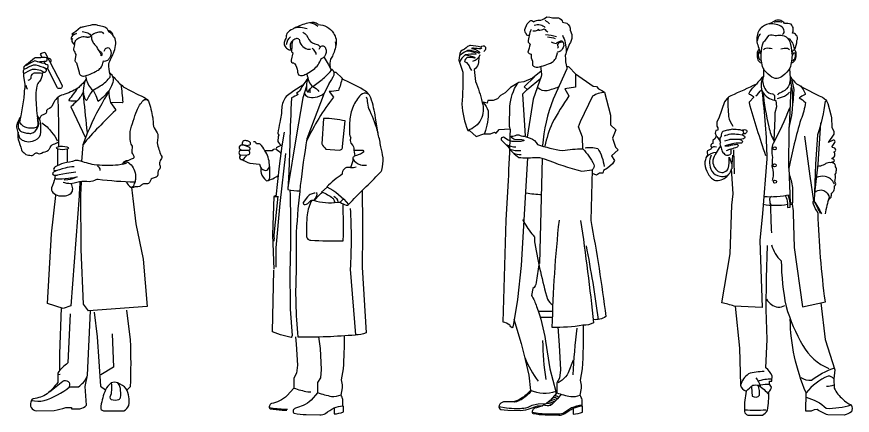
# Model space of a CAD drawing. Header units: millimetres. Extents: x 1284 to 35279, y 955 to 12847.
# Drawn here: x 10372 to 14291, y 5683 to 7553 of the extents above; entities that cross this region are included whole.
import ezdxf

# ---------------------------------------------------------------- set-up
doc = ezdxf.new("R2010")
doc.units = ezdxf.units.MM
doc.header["$LTSCALE"] = 20

# ---------------------------------------------------------------- blocks, each defined once
blk = doc.blocks.new('人物動作（CAD素材.com）73')
at = {"color": 0, "linetype": 'ByBlock', "lineweight": -2}
for points in [[(136.7, 1704.8, 0.147211), (147.4, 1748.9, 0.361567), (144.5, 1774.1, 0.38213), (127.2, 1782.1, 0.103586), (130.8, 1802.7, 0.191778), (120.5, 1824.7, 0.155922), (90, 1827.8, 0.141041), (72.3, 1842, 0.154207), (47.7, 1841.5), (26.2, 1829.5, 0.09024), (-13.7, 1812.9, 0.125173), (-32.3, 1790.2, 0.070209), (-39.5, 1763.6, 0.092077), (-39, 1734.6, -0.06476), (-29.4, 1704.4)], [(81, 1776.2, 0.399377), (87.1, 1799.1, 0.189641), (65.8, 1818.8, 0.093049), (35.5, 1826, 0.028393), (17.4, 1825.5)], [(43.6, 1834.3, -0.214319), (75.5, 1834.6)], [(-22.5, 1777.9, 0.289058), (-30.8, 1770.1, 0.05686), (-38.4, 1746)], [(54.9, 1570.6, -0.240451), (23.2, 1582.1, -0.100289), (-10.2, 1617.8, -0.086524), (-19.8, 1686.2, -0.046567), (-9.1, 1742, 0.095549), (17.4, 1773.6, -0.118638), (46.5, 1771.8, 0.109694), (58.7, 1772.6, -0.07691), (88.4, 1770.9, -0.21802), (114.3, 1742.8, -0.046567), (125, 1687, -0.086524), (115.3, 1618.6, -0.080157), (82.6, 1582.1, -0.156738), (55, 1570.5)], [(111.8, 1757.2, -0.171142), (135.4, 1709.1)], [(-19.7, 1688, 0.124358), (-26.8, 1702, 0.657615), (-35.2, 1700.5, 0.079425), (-38.5, 1682.7, 0.07035), (-35.5, 1658.4, 0.116878), (-23.6, 1644.6, 0.266481), (-16.6, 1643.5)], [(-22.5, 1683.7, 0.127222), (-27.5, 1693.2, 0.453927), (-33.8, 1690.2, 0.113332), (-30.5, 1664.7, 0.130365), (-21.6, 1655.4)], [(32.6, 1708.6, 0.096154), (1.6, 1711.5, 0.125741), (-8.7, 1705)], [(72.6, 1709.4, -0.096154), (103.5, 1712.3, -0.125741), (113.9, 1705.8)], [(124.9, 1688.8, -0.124358), (132, 1702.8, -0.657615), (140.4, 1701.3, -0.079425), (143.7, 1683.5, -0.07035), (140.7, 1659.2, -0.116878), (128.7, 1645.4, -0.266481), (121.8, 1644.3)], [(128.7, 1681.2, -0.127222), (133.7, 1690.7, -0.453927), (140, 1687.7, -0.113332), (136.7, 1662.2, -0.130365), (127.8, 1652.9)], [(113.9, 1616.4), (116.2, 1571.9, -0.100415), (111.6, 1540.7, -0.196022), (81.8, 1508.4, -0.002857), (61.8, 1498.6, 0.241059), (57.7, 1491.1)], [(-9.3, 1579.1, 0.051809), (-42, 1544, 0.051809)], [(-8.8, 1579.3, 0.095417), (-18.9, 1547.8, 0.061417), (-16.4, 1512, 0.096696), (12.2, 1480.6, 0.090983), (43, 1468.3)], [(-11, 1575.6, 0.221115), (2.7, 1515.8, 0.235092), (34, 1497.5, -0.327255), (43.6, 1486.9), (43, 1468.3), (48.9, 1467.3), (51.7, 1437.1), (44.7, 1409.6), (44.7, 1382), (39.1, 1280.1)], [(115.7, 1580, 0.062617), (146.8, 1545.7, 0.028184), (268.1, 1481.8, -0.172665), (293, 1453.1), (307.8, 1399.8, -0.037864), (311.8, 1341.9), (321.2, 1321.7), (321.5, 1309.4), (295, 1270)], [(2.2, 1207.1, -0.010979), (-74.9, 1455.3), (-75, 1459.9), (-54.3, 1481.8), (-54.7, 1484.6, 0.059918), (-75, 1494.7, -0.199673), (-75.8, 1502, -0.061376), (-42, 1544, -0.019873), (-162.1, 1489.3, 0.161975), (-191.1, 1459.8), (-218.6, 1384), (-227.8, 1366), (-227.8, 1346.3), (-223, 1338), (-223, 1328.2), (-232.7, 1325.7), (-235.8, 1313.8), (-230.2, 1301.3), (-235.8, 1288.3), (-246.4, 1279.7), (-246.4, 1264.5, 0.463447), (-254.9, 1251), (-251.3, 1244.1, -0.220006), (-262.5, 1235.1, 0.222935), (-272.6, 1227.1, 0.105754), (-273.5, 1220.1), (-269.6, 1213.4, 0.112541), (-283.3, 1179.2, 0.123363), (-275.1, 1135.2), (-264.6, 1117.2), (-252, 1102, 0.125827), (-234.3, 1092.2, 0.079051), (-207.1, 1094.3, 0.07385), (-180, 1110.8, 0.049965), (-163.4, 1131.5), (-158.2, 1145.3)], [(159, 1479.4, -0.045723), (187.9, 1458.1, -0.070226), (166.6, 1377.4, 0.02423), (110.3, 1149.5), (111.2, 1340.9, 0.127055), (118, 1566.1)], [(164.4, 1535.3, -0.113188), (186.6, 1499.1, -0.381634), (184, 1493.1, 0.036462), (158.8, 1478.9)], [(-16.4, 1512, -0.02499), (7.4, 1193.3), (-13.2, 936.7), (-25.9, 809.3), (-15.1, 496.2), (-146.7, 502.1, 0.021811), (-204.1, 517.6), (-164.3, 746.9), (-157.3, 976.1), (-151.6, 1029.2), (-158.1, 1146.5)], [(-44.2, 1488.3, 0.029417), (-17.1, 1519.1)], [(-11.3, 1506.1, 0.034964), (16.4, 1342.8, 0.078372), (41.5, 1275.8)], [(57.7, 1476.8), (80.6, 1483.5, 0.145024), (113.4, 1506.6)], [(-174.6, 1481.4, 0.048806), (-172, 1391.7, 0.127556), (-152, 1346.4)], [(281.3, 1463.3, -0.04284), (245.1, 1305.9), (234.9, 1168.4), (228.9, 993.4)], [(113.3, 1430.6, -0.028005), (36.6, 1264.9, 0.124376), (30.8, 1236.2, 0.051706), (33.3, 1199.6, 0.007528), (30.9, 1159.6, -0.041855), (36.9, 1118.9, -0.070418), (31.4, 1091.2)], [(-192, 1300.8, -0.064782), (-161.4, 1309.8, -0.048061), (-126.1, 1308.1), (-108.1, 1306.3, 0.647942), (-107.1, 1324.9), (-114.4, 1327.6, 0.075959), (-122.3, 1329.2, -0.015727), (-150.5, 1331.5, 0.096476), (-160.7, 1330.7, -0.018414), (-176.7, 1326.9), (-194.9, 1322.7, 0.228974), (-206.3, 1311.6, 0.059736), (-206.7, 1298.5, 0.17728), (-213.5, 1289.6, 0.105232), (-212.9, 1277.3, 0.145117), (-209.6, 1270.1, 0.142452), (-213.1, 1263.6, 0.042065), (-209.3, 1250.3, 0.0072), (-201.9, 1227.9, 0.109615), (-186.3, 1212.1, 0.144431), (-169, 1211.3, 0.167511), (-160.8, 1218.5, 0.120628), (-161.8, 1238.7)], [(-108.1, 1306.3), (-101.8, 1303.1, -0.633287), (-101.8, 1286.2), (-119.9, 1283.5), (-163.2, 1283.5, 0.065844), (-170.2, 1282.6), (-192.2, 1276.6)], [(-109.5, 1327.5, -0.142974), (-92.6, 1329.9, -0.515873), (-88, 1316.1, -0.121067), (-95.3, 1310.8, -0.037157), (-102.2, 1309.8)], [(-119.9, 1283.5), (-112.1, 1281.4, -0.585395), (-112.1, 1266.3, 0.074105), (-160.4, 1262.2), (-190.3, 1253.5), (-182.6, 1253.5, 0.087891), (-159.3, 1258.1, -0.054867), (-133.9, 1261.4, -0.118944), (-128.8, 1260, -0.279891), (-128.5, 1251.8, -0.092807), (-132.7, 1247.5, -0.032327), (-161.5, 1238.8, 0.052985), (-184.1, 1230.4)], [(293.6, 991.5, -0.12408), (308.3, 1013.9, 0.102884), (310, 1031.9, 0.082846), (321.1, 1042.4, 0.164981), (323.9, 1066.5, 0.108742), (329.6, 1071.5, 0.382008), (329.8, 1080.5), (326.3, 1087, 0.074363), (328.3, 1120.3, 0.194145), (331.7, 1135.6, 0.224672), (334.4, 1146.2, 0.123277), (328.6, 1155.8, 0.281809), (327.7, 1166, 0.147404), (309.4, 1175.5, -0.740465), (309.6, 1178.1, 0.09469), (320.9, 1180.9, 0.581354), (322.3, 1188.1, 0.15385), (313.3, 1192.8, -0.441052), (313.8, 1196.6), (323, 1203.2, 0.207662), (326.1, 1212.5, 0.215394), (321.8, 1224.9, 0.144579), (330.4, 1234.1, 0.301194), (325.9, 1243), (314.7, 1246.6, -0.402727), (313.3, 1251.5), (326.5, 1269, 0.604764), (318.7, 1280.9), (294.7, 1269.5)], [(-231.1, 1223.2, 0.205704), (-276.1, 1201.2)], [(-250.8, 1245.5, -0.245382), (-237.9, 1251.2), (-228.6, 1250.1)], [(-211, 1252, 0.062887), (-246.9, 1187.5, 0.254957), (-221.1, 1134.3, 0.142635), (-198.5, 1129.2, 0.1979), (-174.3, 1146.4, 0.078703), (-170, 1201.6)], [(-254.3, 1210, 0.243642), (-250.5, 1135.6, 0.2399), (-213.8, 1112.3, 0.16934), (-180.4, 1115.2)], [(307, 1175.1, 0.174226), (283.7, 1170.7, -0.050993), (271, 1164, -0.106335), (246.6, 1157.5)], [(111.7, 1122.5, -0.032895), (127.1, 1059, -0.035344), (126.4, 980.1, -0.042382), (130.7, 938.9), (135.5, 777.3), (173.9, 498.9), (281.6, 522.3, -0.025084), (247.2, 938.3, -0.035148), (225.7, 980.8, -0.161485), (226, 996.1)], [(323.7, 1075.7, 0.251561), (280, 1110.3, 0.134602), (239.3, 1105.4)], [(-7.1, 1016.1, 0.059162), (115.2, 1024.9)], [(93.7, 1021.1, -0.1169), (103.8, 984.1), (104.7, 965.3), (116.3, 965.9), (115.9, 984.4, 0.120474), (107, 1022.5)], [(232, 1037.3, -0.171153), (262.1, 1047.4, -0.208747), (283.6, 1038.1, -0.197727), (298.9, 1012, 0.021105), (280.3, 935)], [(-10, 980.1, 0.090553), (103.8, 980.1)], [(28.2, 1016.2, 0.252735), (20.2, 1005.3), (20.4, 988.5, 0.286585), (30.4, 975.7)], [(116.1, 985.6, 0.06475), (126.8, 987.1)], [(226.1, 996.3, -0.044862), (256.5, 937.8)], [(226.2, 996.5, -0.049616), (263.4, 934.7)], [(24.5, 975.3, 0.016159), (29.1, 845.5)], [(-5.3, 194.7, 0.083483), (-79.6, 184.2, 0.142252), (-116.9, 130.8, 0.23291), (-89.7, 103), (-98.3, 50.5), (-98.3, 7, 0.180238), (-82.5, -10.2), (-13.6, -10.2, 0.154148), (9.9, 13.8, 0.044634), (17.2, 100.3, 0.181961), (28.9, 121.2), (19.4, 136.1), (19.4, 149.7), (29.9, 150), (32.1, 175.2, 0.117773), (2.3, 212.8), (8.9, 345.5), (4.5, 486), (6, 633.1), (10.7, 786.1)], [(29.6, 789.7, 0.155723), (74.5, 715, 0.047241), (97.2, 499.8, 0.059397), (176.2, 317.9, 0.168358), (297.2, 209.2)], [(6, 533.9, 0.205177), (58.9, 496.9, 0.093548), (91.4, 504.2)], [(260.6, 517.2), (280.9, 345.5), (325.8, 202.7), (320.7, 161.4), (322.9, 116.5, 0.088314), (362.8, 65.8, 0.096536), (403.3, 38.2, -0.189071), (404.1, 6.4, -0.113909), (369.3, -8.9), (293.9, -8.1, -0.071226), (243.2, 16.5), (228.6, 16.2), (214.9, 9.3), (190.3, 8.5), (191.3, 95.6)], [(320.7, 161.4, 0.236834), (294.3, 173.7, 0.115952), (191.3, 95.6, -0.10046), (117.1, 441.2)], [(167.2, 167.7, 0.207375), (216.5, 155.4, -0.077452), (321.6, 211.2)], [(-44.8, 166.2, -0.121764), (-23.5, 125.9)], [(-34.4, 149.9, -0.097697), (29.9, 161.2)], [(-89.7, 103, -0.074094), (-58.3, 130.4, -0.154074), (-31.7, 130.4, -0.076428), (16, 86.9)], [(-65.6, 121.5), (-61.1, 78.9, 0.334893), (-26.7, 83.9), (-26.7, 106.5), (-33, 131.4)], [(-21.4, 132.9, -0.059673), (19.1, 135.7)], [(286.8, 126.7, 0.085803), (322.1, 132.1)], [(191, 74.1, -0.135225), (285.7, 22.5, 0.078386), (403.3, 38.2)], [(-95.7, 15.4, 0.031704), (2.2, 15.7)]]:
    blk.add_lwpolyline(points, format="xyb", dxfattribs=at)
for points in [[(-9, 1617.6), (-9, 1579.1)], [(122.9, 1570.8), (133.2, 1518.1), (128.7, 1455.6)], [(120.2, 1528.3), (111.1, 1341.2)], [(258, 1361.4), (246.5, 1167.6), (230.7, 1032)], [(-227.8, 1298.6), (-211.9, 1276.6)], [(183.8, 1300.2), (209.1, 1112.5), (225.7, 996)], [(-148.7, 1234.7), (-145.8, 1122)], [(-169.1, 1201.4), (-156.8, 1168), (-157.4, 1146)], [(-154.3, 1209.7), (-157.2, 1166.9)], [(110.1, 1153.1), (116.2, 985.3)], [(116.1, 979.3), (126.5, 979.9)], [(-141.6, 502.6), (-120.6, 304), (-116.9, 130.8)]]:
    blk.add_lwpolyline(points, dxfattribs=at)
for centre in [(43.9, 1242.5), (43.6, 1162.8), (45.2, 1086.1)]:
    blk.add_circle(centre, 7.43, dxfattribs=at)
blk = doc.blocks.new('人物動作（CAD素材.com）74')
at = {"color": 0, "linetype": 'ByBlock', "lineweight": -2}
for points in [[(-92, 1775.3, -0.37934), (-104.4, 1784.4, -0.231765), (-109.5, 1803.5), (-99.5, 1830.8), (-85.7, 1844.6, -0.405781), (-69.9, 1839.4, -0.097049), (-49.8, 1846.9), (-35.3, 1846.9, 0.059495), (-6.9, 1863.7, 0.073867), (48, 1857.9, -0.242812), (67.3, 1838.5), (86.9, 1833.4, -0.264715), (102.3, 1800.2), (110.7, 1779.7, -0.132404), (104.2, 1743.3, 0.072087), (79.9, 1681.2, 0.074353), (87.1, 1623.8, -0.176475), (86.6, 1618.4), (22.2, 1476.5, 0.065628), (-27.7, 1258.6)], [(-15.2, 1846.9, -0.081383), (5.6, 1829.7)], [(-81.1, 1803.8, 0.077971), (-95.1, 1744.5), (-85.1, 1734.5, -0.013233), (-95.9, 1696.8, 0.224042), (-81.1, 1688.1), (-81.1, 1670.3), (-74.1, 1655.4), (-74.1, 1636.7, 0.315464), (-49.4, 1626.9, 0.070015), (17.8, 1650.3, 0.09057), (34.6, 1667.1), (43, 1694.6)], [(-72.4, 1797.7), (-60.4, 1797.7, 0.074609), (-42.9, 1805.4)], [(-65.8, 1823.2, -0.205301), (-37, 1825.7, -0.11116), (-15, 1813)], [(-45.8, 1800.7, 0.136909), (-19.5, 1806.9, 0.075088), (-1.5, 1793)], [(-12.7, 1780.3, -0.062862), (39.2, 1770.1)], [(-3.7, 1769.2, -0.078939), (32.8, 1761)], [(66, 1777.3, -0.117175), (83.9, 1701.8)], [(-316.9, 1720.9, 0.06574), (-364.3, 1728.1, 0.15576), (-378.2, 1723.9, -0.100153), (-410.8, 1701.6, 0.085088), (-419.6, 1660.2), (-401.5, 1603.9, -0.033629), (-406, 1453.7, 0.065152), (-378.1, 1330.3)], [(-315.9, 1720.8, -0.154398), (-305.1, 1727, -0.450671), (-293.8, 1716.5, -0.141383), (-296.5, 1706.5, -0.141982), (-302.2, 1701.2)], [(13.8, 1746.4, 0.148761), (37.5, 1738.3, -0.108921), (58.2, 1749.9, -0.291796), (67.3, 1748, -0.165082), (72.1, 1729.1, -0.089945), (64.8, 1710, -0.080556), (53.3, 1700, -0.083848), (44.2, 1697, -0.265364), (41.3, 1699.4)], [(43.6, 1716.4), (47.2, 1721.2, -0.179076), (44.5, 1733.2), (49.4, 1741.4, -0.187852), (64.7, 1744.9)], [(-336, 1691, 0.114534), (-383.8, 1701.9, 0.064931), (-417.1, 1681)], [(-338.3, 1685.9, 0.085963), (-389.1, 1684.6, 0.16391), (-416.1, 1648.8)], [(-317, 1720.8, -0.783185), (-317.6, 1712.4, 0.027049), (-351.1, 1715.4, 0.069769), (-360.2, 1715.1, -0.120886), (-323.6, 1699, -0.868477), (-326.6, 1692.6, 0.15361), (-378.6, 1704.6, 0.17945), (-383.8, 1701.9)], [(-353.8, 1655.2, 0.235607), (-319.1, 1685.8)], [(-389.6, 1684.3, -0.074263), (-345.4, 1673.4, -0.807686), (-346.1, 1669.1, 0.081231), (-379.2, 1672.4, 0.187186), (-392.8, 1654.1, -0.208923), (-367.3, 1623.8), (-359.8, 1611)], [(-326.1, 1673.7, -0.067013), (-329.5, 1641, -0.1396), (-347, 1615.7)], [(-36.8, 1631.3), (-34, 1608), (-73.7, 1575), (-114.5, 1557.5), (-138.2, 1554.2), (-176.8, 1532.2), (-202.9, 1506.1), (-223.4, 1493.4), (-238.3, 1478.5), (-257.9, 1470.7), (-283.2, 1470.7), (-286.7, 1457.8, 0.127601), (-310.7, 1461.8, -0.43054), (-378.1, 1330.3), (-369.9, 1329.7), (-338.9, 1301.8), (-302.1, 1314.2), (-271.3, 1314.2), (-252.3, 1322.2), (-243.8, 1316.9), (-230.8, 1333.9), (-179.7, 1338.3)], [(-347.1, 1616.5), (-341.8, 1560.4, -0.05195), (-310.7, 1461.8)], [(-34, 1608), (-31.1, 1591.3, -0.128967), (-31.5, 1587.3), (-71.1, 1476.7), (-98.7, 1298.2)], [(85.5, 1629.5), (92.6, 1629.6, -0.209239), (98.4, 1627), (127.8, 1595.3), (210.2, 1538), (225.3, 1535.5), (235.9, 1524.9), (251.7, 1518), (263.8, 1509.8), (292.3, 1401.6), (292.3, 1356.4), (316.1, 1332.6), (301.8, 1293.1), (315.2, 1251.6), (327.5, 1238.5), (297.2, 1210.2), (310.6, 1188.6), (301.5, 1172.9), (277.3, 1153.4), (258.4, 1142.3), (255.7, 1129.7), (240.6, 1129.7), (225.4, 1120.1), (207.7, 1128.7)], [(127.8, 1595.3), (127.8, 1532.5), (76.9, 1524.7), (96.6, 1493.1, 0.020169), (18.6, 1364.2, 0.052699), (-16.4, 1255.9)], [(-98.2, 1201.2), (-127, 696.8), (-143.8, 537.4), (-164.4, 413.7, -0.053335), (-169.3, 404.2, -0.175133), (-180.3, 416.3, 0.128205), (-212.4, 430.7), (-197.6, 909.1, 0.007271), (-177.2, 1332.9, -0.108726), (-182.4, 1353.8), (-179.7, 1442.3, -0.137662), (-143, 1551.5)], [(-50.9, 1533, 0.283079), (-6, 1517.8, 0.028006), (48.3, 1534.1)], [(161.3, 1243.3), (161.1, 1297.9), (142.4, 1347.4), (150.3, 1371.6), (208.3, 1492.6, -0.127616), (263.8, 1509.8)], [(-304.8, 1460.9, -0.10891), (-281.9, 1422.6, -0.102863), (-299.2, 1316.2)], [(-173.6, 1299.2, 0.122383), (-159.2, 1289.6), (-124.4, 1287.9, -0.1812), (-113.3, 1282.2, -0.072236), (-134.5, 1278.3), (-169.8, 1278.3), (-187.7, 1283.8), (-210.8, 1298.2, 0.510617), (-220.6, 1286.4), (-189, 1254.2, 0.09342), (-138.4, 1203.5, 0.053543), (-64.2, 1203.5, -0.101223), (-18.9, 1197.5, 0.039809), (157, 1139.6), (206, 1144.7)], [(-173.5, 1299.2, -0.630079), (-172.4, 1303.5, 0.119335), (-147.5, 1309, -0.166603), (-138.2, 1309.7, 0.188117), (-113.7, 1303.9), (-84.3, 1294.2, -0.239746), (-51.1, 1263.7, 0.04112), (67.4, 1235.7, -0.049624), (161.3, 1243.3, -0.086237), (213.5, 1170.3, -0.277103), (206.3, 1145.2), (198.9, 908.2, -0.01598), (269.6, 456.5, -0.162035), (211.7, 442.5)], [(-198.5, 1263.3, 0.105249), (-151.9, 1253)], [(-180.4, 1241.6, 0.089514), (-129, 1235.5)], [(-127.3, 1215.4, -0.138463), (-163, 1223.3)], [(172.2, 1248, -0.133969), (231.7, 1245.4, -0.124261), (261.4, 1161.1)], [(-104, 1036.8, 0.040223), (-31.2, 1029.8)], [(-120.4, 912, 0.048506), (-77.8, 845.6, 0.030111), (-65, 831.1, 0.061726), (-63.4, 798.8, 0.024754), (-4.2, 538, 0.147503), (21.8, 511.9)], [(50.4, 909, 0.021438), (17.3, 407.1, 0.040665), (162.7, 417.2)], [(151.7, 908, -0.00859), (212.4, 426.7, -0.118287), (162.8, 416.2)], [(177.2, 789.1, -0.013329), (234.5, 442.4)], [(-42.4, 710.4), (-57, 615.8, -0.174323), (-72, 587.7), (-79.1, 556.3, -0.06734), (-55.2, 504.1, -0.05427), (-13.6, 341.8), (6.5, 211.9), (35.1, 104.7, -0.192867), (-83.2, 110.4, -0.073111), (-127.3, 72.3, -0.12063), (-163.1, 57.1), (-209.6, 56, 0.290299), (-230.9, 38.8, 0.069645), (-230.9, 29, 0.330834), (-222.6, 21.2)], [(-34.8, 453.5, -0.081848), (-26.5, 454.3), (19.1, 454.3)], [(44.6, 407.8), (51.3, 322.9), (56.6, 206.6), (52.7, 168.2), (39.3, 146.1), (39.3, 98.6), (9, 63.6, -0.091321), (-27.9, 38.5, -0.058769), (-64.3, 26.3, 0.152175), (-74.8, 15.8, 0.062788), (-75.3, 7.3, 0.348786), (-70.6, 2, 0.029531), (-14.2, -4.3), (49.5, -6.1, 0.140203), (77.2, 1.5, -0.026289), (116.8, 27.3), (116.8, -1.1, 0.070071), (161.2, 8.3), (161.2, 34.4), (158.1, 37.5), (158.1, 66.2, 0.08545), (149.9, 87.5), (156.5, 121.3), (156.5, 135.5), (151.5, 158.5), (161.1, 211.1, 0.014369), (165.7, 415.9)], [(134.5, 402.7, 0.02188), (115.3, 183.3)], [(-26.9, 343.7, 0.035389), (-11.5, 161.8)], [(-109.8, 264.4, 0.071395), (-47.4, 153.8)], [(117, 251.9), (93.3, 193.5, -0.128438), (64.6, 158.5), (46.3, 145.4)], [(-78.7, 108.4, -0.041785), (-102.6, 85, -0.028231), (-127.9, 66.8, -0.070324), (-148.7, 57.4), (-158.6, 55.1, -0.734612), (-159.2, 57.8)], [(59.6, 92.4, -0.071792), (11, 40, -0.233707), (-22, 42.5)], [(21.9, 78.4, -0.197493), (43, 70.2)], [(28.5, 86, -0.201413), (48.9, 78)], [(39.7, 99.1, 0.036532), (105.1, 81.2, 0.09726), (150, 88)], [(-231.4, 34), (-196, 28.3, 0.017095), (-147.9, 25.7, 0.018921), (-115.5, 26.7, 0.073434), (-75.8, 40.4, -0.068256), (-48.2, 47.1), (-12.2, 48.8)], [(-75.4, 7.5, 0.037511), (0, 0), (47.1, 0, 0.167315), (76.3, 7.7), (109.6, 29.5, -0.060292), (158.1, 42.8)], [(-7.4, 50, -0.203734), (14.8, 43.2)], [(1.6, 56.8, -0.190354), (22.2, 49.7)], [(9.4, 64, -0.18531), (29.3, 56.4)], [(15.4, 71.2, -0.197493), (36.5, 63)], [(-223.4, 21.4), (-189.4, 17.5), (-128.4, 16.7, 0.086728), (-84.3, 25.3, -0.064615), (-50.1, 37.3), (-27.9, 38.5)], [(116.8, 27.3, -0.046466), (158.1, 37.5)]]:
    blk.add_lwpolyline(points, format="xyb", dxfattribs=at)
for points in [[(-65, 1582.2), (-112.5, 1534.8), (-99.7, 1521.9), (-121.4, 1500.2), (-108.5, 1304.5)], [(-99.7, 1521.9), (-35.7, 1575.4)], [(-28.7, 1198.6), (-40.8, 706.4)], [(-45.6, 482.1), (19.8, 482.1)], [(-162.2, 444.6), (-127.1, 330.9), (-108.7, 255.6), (-92, 182.1), (-83.2, 110.4)], [(35.1, 104.7), (35.1, 93.7)]]:
    blk.add_lwpolyline(points, dxfattribs=at)
blk = doc.blocks.new('人物動作（CAD素材.com）75')
at = {"color": 0, "linetype": 'ByBlock', "lineweight": -2}
for points in [[(49.3, 1875.5, 0.228478), (8.2, 1883, 0.060738), (-52.7, 1863, 0.099674), (-70, 1852.6, 0.159395), (-97.4, 1833.1, 0.083437), (-102.2, 1809.4, 0.073592), (-111, 1790.9, 0.109416), (-108.9, 1776.2, 0.064876), (-95.1, 1760.3, 0.101469), (-76.8, 1755.3)], [(47.1, 1865.6, 0.225241), (13.7, 1881.1)], [(-2.6, 1854.5, 0.140935), (-61.8, 1858.6)], [(49.2, 1875.2, -0.244791), (120.6, 1834.7, -0.234251), (131, 1775)], [(-80.9, 1817.9, 0.189163), (-100.5, 1780.2)], [(-41.5, 1806.6, 0.162404), (-56.3, 1808.6, 0.063191), (-73.6, 1796.8, 0.106781), (-81.6, 1781.4, 0.114521), (-79.2, 1755.5)], [(-40.3, 1806.4, 0.31351), (-1.5, 1760), (13.7, 1760)], [(-23.1, 1839.8, -0.161556), (6, 1804.2, 0.207052), (44.6, 1781.8, -0.156639), (57, 1769.4)], [(-71.6, 1798.5, 0.095785), (-74.2, 1764.1, 0.417813), (-69.1, 1741.5), (-78.1, 1707.6, 0.543204), (-66.6, 1694.5, -0.19705), (-60.4, 1690, -0.10555), (-47.7, 1657, 0.157883), (-42.5, 1638.9, 0.190362), (-24.4, 1636.4, 0.074396), (-2, 1645.1, 0.00982), (27.4, 1664.3, 0.13955), (63, 1713.3)], [(53.6, 1758.9, -0.084055), (59.7, 1770.6, -0.157562), (68.4, 1775.3, -0.242762), (75.5, 1773.7, -0.190531), (84.2, 1763, -0.078289), (86.5, 1747.3, -0.06535), (82.6, 1731, -0.135797), (72.7, 1718.8, -0.094413), (59.3, 1712.6)], [(128.2, 1793.2, -0.189005), (128.2, 1760.2, -0.080025), (117.8, 1732.1, -0.067016), (107.1, 1713, 0.077173), (104.7, 1674.7)], [(20.9, 1763.5, -0.11085), (35.3, 1745.6, -0.145215), (38.4, 1734.3)], [(76.7, 1720, -0.0464), (95.9, 1689.4), (111, 1659.7)], [(108.3, 1664.9, -0.124244), (114.6, 1664.9, -0.074462), (122, 1651.8, -0.071859), (132.7, 1651.8), (161.2, 1623.3, -0.042551), (144.1, 1565, -0.049994), (100.3, 1561.1), (121, 1533.7, 0.053674), (-5, 1329.2)], [(-3.3, 1643.8, 0.04606), (5, 1608.8, 0.153169), (24, 1584.6, 0.035727), (72.9, 1622.3, 0.059586), (114.7, 1664.8)], [(122.1, 1651.9, -0.091446), (122.5, 1637.7, -0.032812), (99.2, 1598.4)], [(0.3, 1622.9, 0.027673), (-35.3, 1568.9, -0.109422), (-53.1, 1552.9, 0.02137), (-46.3, 1548.6, -0.314032), (-46.3, 1546.8, -0.059664), (-75.5, 1531.2, 0.010404), (-84.3, 1317.4), (-87.8, 1183), (-93.4, 1100.4, 0.063955), (-37.4, 1094.4)], [(0.6, 1623.2, 0.101736), (-5.6, 1571.3, 0.225241), (1.9, 1556.9, -0.154199), (23.2, 1584.2)], [(221.1, 1258.9, 0.101155), (211.6, 1249.3), (211.6, 1239.4, -0.04067), (200.5, 1204), (181.6, 1204, 0.198894), (163.6, 1186, 0.09333), (161.6, 1172.2, 0.047437), (89.7, 1113.8, -0.104897), (191.1, 1030.6, -0.006955), (339, 1178.4, 0.100119), (348.4, 1192.4, 0.060997), (353.3, 1250.2, 0.038766), (342.5, 1300.9, 0.054639), (330, 1360.7), (318.6, 1437.1, 0.036727), (296.4, 1531.5, 0.156954), (260.8, 1569.3, 0.021035), (160.5, 1619.7)], [(-23.1, 1589.9), (-65.4, 1564.2), (-100.7, 1537.8, 0.152667), (-121.7, 1482.9, -0.043945), (-130.3, 1415.9, 0.016557), (-140.5, 1365.7, 0.132775), (-136.1, 1355.5, 0.090377), (-139.6, 1326.9, 0.144951), (-121.8, 1306.8)], [(101.6, 1602), (77.3, 1552.2), (-3.5, 1338.5, 0.027712), (-53.5, 899.5), (-53.5, 728.5, 0.040224), (-45.5, 409.2, 0.02196), (224.2, 419.3)], [(12.2, 1574.4, 0.108664), (9.7, 1564.8), (9.7, 1554.7)], [(24, 1584.6, -0.119236), (53, 1560.4)], [(-15.7, 1554.9, 0.230376), (0.9, 1535.7, 0.10087), (34.3, 1534.1, 0.131809), (77.3, 1552.2)], [(281.9, 1550.4, 0.251747), (248.7, 1545.7, 0.070465), (212.5, 1490, 0.084694), (197.1, 1423.5, 0.044225), (197.1, 1352.4, 0.18483), (202.9, 1346.5, 0.119617), (199.2, 1330.1, 0.111934), (202.3, 1318.1), (212.4, 1306.8, -0.127557), (216.4, 1294.6, 0.040162), (221.3, 1258.8)], [(274.8, 1535.5, -0.04214), (280.6, 1506.3, 0.079792), (290.7, 1469.8, -0.03519), (328.9, 1367.8)], [(74.5, 1434.8), (66.1, 1315.3, 0.091527), (85.3, 1290.7), (148.2, 1286.2, 0.492769), (163.1, 1302.7), (175.7, 1422.7, 0.041971), (74.5, 1434.8)], [(-271.9, 1298.6), (-292.3, 1306.4, 0.085208), (-311.8, 1308.9, 0.274437), (-320.8, 1301.9, 0.140315), (-320.8, 1293.3, 0.135111), (-312.6, 1286.8), (-273.9, 1285, 0.588935), (-272.3, 1298.4)], [(-267.8, 1319.4, 0.154719), (-278.7, 1327.3, 0.095525), (-295.5, 1330.2, 0.189379), (-304.1, 1326.5, 0.141534), (-307.9, 1318.8, 0.290938), (-303.8, 1311.5, 0.024899), (-285.7, 1308.1, 0.095108), (-271.6, 1309.8, 0.361557), (-267.8, 1319.4)], [(-307.9, 1241.4, 0.053736), (-271.6, 1223.9), (-226, 1219.9, 0.100438), (-218, 1201.1, 0.089874), (-219.5, 1191.1, 0.057836), (-218, 1178.2, 0.153493), (-195.2, 1143, 0.293418), (-186.8, 1142.9, 0.25012), (-177.5, 1156.1, 0.03354), (-179.5, 1218.1, 0.138625), (-200.9, 1282.8, 0.067089), (-222.5, 1313.8, 0.152872), (-229.1, 1315.9), (-239.6, 1315.9, 0.103596), (-246, 1324.3, 0.077575), (-253.5, 1325.2)], [(-306, 1313.1, 0.213765), (-306, 1308.8)], [(-123.7, 1308.1, 0.041672), (-146.9, 1296.7, 0.261456), (-146.9, 1288.8, 0.131118), (-160.3, 1288.8, 0.267374), (-166.3, 1282.9), (-200.9, 1282.8)], [(-276, 1281.9), (-316.1, 1283.9, 0.264286), (-322.1, 1277.9, 0.201987), (-322.1, 1269.3, 0.170124), (-315.2, 1262.4), (-281.8, 1264.2, 0.25271), (-273.6, 1268, 0.392308), (-276, 1281.9)], [(-311.5, 1262.3, 0.203448), (-319.7, 1254.1, 0.241563), (-319.7, 1249.2, 0.187251), (-312.6, 1242.1, 0.150462), (-303.8, 1242.1, 0.085311), (-284.8, 1263.9)], [(-315.4, 1288.3, 0.305287), (-315.4, 1283.8)], [(-146.9, 1288.8, -0.107688), (-125.7, 1270.2)], [(217, 1286), (259.2, 1286, -0.363178), (262.1, 1275.9, -0.079949), (241.7, 1264.6, -0.039611), (224, 1259.5)], [(211.6, 1244.3, 0.185931), (248.1, 1216.2, 0.060233), (276, 1214.8)], [(-218, 1201.1, 0.160801), (-202.5, 1191.4, 0.128205), (-191.4, 1191.4, 0.188341), (-183.5, 1199.4, 0.064671), (-179, 1213)], [(200.5, 1204, 0.078906), (227.5, 1207.1)], [(-191, 1141.7, 0.095081), (-138.2, 1166.7)], [(-83.5, 1098.2, -0.015973), (-83.5, 730.2), (-82.3, 539.5), (-72.6, 415.8, -0.053335), (-77.4, 406.3), (-127, 418.4), (-165, 432.9), (-159.6, 722.1)], [(92, 1112.6), (65.3, 1088.9, -0.125857), (92.7, 1076.5, -0.077115), (116.5, 1061, -0.104161), (124.8, 1049.3, -0.221802), (123.4, 1039.3)], [(34.6, 1083.8, 0.052481), (15.6, 1079.2, 0.127216), (-0.2, 1067), (-21.7, 1040.4, 0.483836), (-11.6, 1030.3, 0.107746), (0.6, 1034.7), (11.9, 1046.1, -0.271741), (26.6, 1050.8, 0.114333), (140.8, 1041.3), (151.7, 1041.3, 0.071132), (180.6, 1027.6, 0.189815), (191.5, 1030.7)], [(41.6, 1086.7, -0.266354), (28.7, 1050.4)], [(32.1, 1049.6, -0.046204), (68.8, 1088.5)], [(122, 1070.3, -0.224761), (141.5, 1041.7)], [(255.1, 1095.7, -0.00897), (255.1, 735.8), (273.9, 428.8, -0.118287), (224.3, 418.4)], [(18.7, 1050.4, 0.08018), (-2.5, 982.2, 0.025757), (-5.9, 883.6, 0.439249), (14.8, 862.8, 0.015806), (163.1, 859.4, 0.406531), (167, 863.3, 0.012783), (165.7, 1033.4)], [(167.4, 1057, -0.063674), (151.9, 1041.6)], [(199.4, 1012.5, -0.027478), (199.4, 726.5), (224.3, 418.3)], [(-158.8, 886.4, -0.061972), (-158.8, 858.4)], [(-57.8, 409.1), (-53.7, 375.7), (-48.5, 277), (-52.4, 238.6), (-65.7, 216.4), (-65.7, 168.9), (-96.1, 134, -0.091321), (-133, 108.9, -0.058769), (-169.4, 96.6, 0.152175), (-179.8, 86.2, 0.062788), (-180.4, 77.7, 0.348786), (-175.7, 72.4, 0.029531), (-119.3, 66.1), (-98.5, 65.5)], [(51.2, 410), (58, 354.4), (63.2, 255.7), (59.3, 217.3), (46, 195.1), (46, 147.6), (15.7, 112.7, -0.091321), (-21.2, 87.6, -0.058769), (-57.6, 75.4, 0.152175), (-68.1, 64.9, 0.062788), (-68.7, 56.4, 0.348786), (-63.9, 51.1, 0.029531), (-7.5, 44.8), (56.2, 43, 0.140203), (83.9, 50.6, -0.026289), (123.5, 76.4), (123.5, 47.9, 0.070071), (167.9, 57.3), (167.9, 83.4), (164.7, 86.6), (164.7, 115.3, 0.08545), (156.5, 136.6), (163.2, 170.4), (163.2, 184.6), (158.2, 207.6), (167.8, 260.2, 0.01834), (172.4, 415.5)], [(-65.4, 169.5, 0.036532), (0.1, 151.5, 0.03224), (15.2, 151.9, 0.03224)], [(46.4, 148.2, 0.036532), (111.8, 130.2, 0.09726), (156.7, 137.1)], [(123.5, 76.4, -0.046466), (164.7, 86.6)], [(-180.5, 77.9, 0.037511), (-105.1, 70.4), (-95, 70.4)]]:
    blk.add_lwpolyline(points, format="xyb", dxfattribs=at)
for points in [[(-6, 1585.4), (-23.5, 1530.5), (-53.5, 1347.9), (-92.6, 1110.8)], [(-110.1, 1370.4), (-121.2, 1305.9), (-133.2, 1210.2), (-149.8, 1067)], [(-104.7, 1270), (-130.8, 1035.6), (-148.7, 826.5), (-148.7, 736.1)], [(-139.7, 1069.3), (-158.8, 886.4), (-165.8, 886.4)], [(-149.4, 1072.3), (-159.2, 1068.1), (-164.8, 888), (-159.2, 727)], [(-159.2, 1068.2), (-141, 1068.2)]]:
    blk.add_lwpolyline(points, dxfattribs=at)
blk = doc.blocks.new('人物動作（CAD素材.com）76')
at = {"color": 0, "linetype": 'ByBlock', "lineweight": -2}
for points in [[(49.1, 1528.5, -0.05002), (-1, 1477.4), (-2.4, 1477, 0.033938), (-15.9, 1512, 0.077255), (-23, 1524.9, 0.076134), (-27.7, 1529.1, 0.047369), (27.1, 1563.3, 0.040256), (50.8, 1587.6, 0.258845), (54, 1604.3, 0.031041), (52.1, 1608.9, -0.055012), (49.9, 1624.2, -0.046632), (48.1, 1652.2, -0.054242), (58, 1679.8, 0.06065), (69.1, 1703.9, 0.073721), (79.6, 1738.6, 0.116897), (77.1, 1771.2, 0.087324), (67.4, 1785.7, 0.129908), (63, 1797.5, 0.14389), (53.9, 1805.8, 0.084704), (44.2, 1808, 0.076117), (41.1, 1815.6, 0.124747), (24.9, 1827.3, -0.041414), (-3.2, 1833.4, 0.069074), (-20.6, 1836.3, 0.077025), (-39.6, 1833.4, -0.032053), (-70, 1826.2, 0.014746), (-85.9, 1823.2), (-107.2, 1804.6, -0.008142), (-125.5, 1792.6, 0.083179), (-104.4, 1795, -0.007033), (-116.4, 1789.2, 0.313927), (-129.7, 1768, -0.103014), (-121.6, 1772.7, 0.242746), (-125.7, 1757.2, 0.080531), (-113.5, 1742.2, 0.062606), (-117.8, 1718.1, -0.071679), (-107.5, 1696.2), (-111.4, 1667.8, 0.158478), (-103.7, 1657.9, -0.04512), (-92.1, 1614.1, 0.164346), (-85.9, 1599.5, 0.152391), (-70.5, 1595.6, 0.048746), (-47.7, 1601.6, 0.033473), (-15.2, 1617.2, 0.038113), (1.6, 1626.8, 0.127807), (16.6, 1645, 0.049492), (22.9, 1667.3)], [(-77.1, 1804.4, -0.080031), (-50.1, 1798, -0.18405), (-35.5, 1783.8)], [(44.7, 1805.8, -0.186206), (66.8, 1784.4)], [(-113, 1744.4, -0.10065), (-107.4, 1761.9, -0.166272), (-102, 1768.6, -0.080417), (-84.3, 1778.7, -0.080118), (-75, 1780.8, -0.056709), (-47.7, 1778.6)], [(24.3, 1794.1, 0.217127), (15.3, 1801.2, 0.079089), (-4.7, 1800.9, 0.077454), (-28, 1791, 0.048315), (-39.1, 1780.6, -0.102187), (-55.9, 1776.2)], [(-34.1, 1781.1, 0.115793), (-30.1, 1760.6, 0.064641), (-20.1, 1744.6, 0.034441), (-11.4, 1735.8, -0.154836), (-7.8, 1729.7, 0.089979), (-3.5, 1719.9), (2.7, 1712.1), (7.3, 1704.4, -0.173824), (9.9, 1699.3), (10.1, 1691.3)], [(26.1, 1713.1, -0.084055), (32, 1724.5, -0.157562), (40.4, 1729, -0.242762), (47.4, 1727.5, -0.190531), (55.9, 1717.1, -0.078289), (58, 1701.8, -0.06535), (54.3, 1686, -0.061815), (45.4, 1673.4, -0.110456), (37.3, 1666.6, -0.104191), (27.4, 1664.8, -0.158448), (22.6, 1666.9)], [(-273.5, 1696.6, -0.197069), (-252.8, 1708.4), (-250.4, 1704.1), (-171.3, 1551.5, -0.730952), (-192.6, 1540.4), (-240.5, 1633)], [(1.2, 1715.3, -0.094916), (13.2, 1706.6, -0.217269), (15.5, 1699.7, -0.11673), (12.5, 1690.9)], [(-264.8, 1608.1, -0.182457), (-276.8, 1570.6, 0.154179), (-290.3, 1549, 0.042396), (-294.6, 1508.2, 0.035604), (-288.2, 1409.5, -0.040805), (-285.9, 1364.7, -0.203656), (-288.8, 1358.5, -0.208794), (-310.4, 1351.2, -0.088118), (-334.6, 1352.9, -0.208056), (-368.5, 1376.9, -0.17253), (-369.7, 1382.6, -0.059821), (-362.9, 1408.5), (-349.1, 1494.2, 0.013917), (-348.2, 1524.2), (-345.7, 1536.4, 0.083828), (-344.3, 1556.3), (-351.3, 1595.5), (-351.3, 1606.9, -0.230314), (-349.8, 1627.5, -0.053587), (-305.7, 1648.1, -0.151122), (-295.3, 1648.4, -0.027439), (-248.6, 1632.6, 0.736646), (-237.4, 1644.8, 0.12496), (-254.8, 1654.1, -0.045357), (-294.5, 1665.9, 0.261138), (-305.2, 1664.6, -0.018488), (-347.9, 1642.2)], [(-244.9, 1682, 0.032184), (-271.9, 1682, -0.035801), (-295, 1681.7, 0.208409), (-301.5, 1679.3, -0.05739), (-339.7, 1650.4, 0.114344), (-351.8, 1636.1, 0.169644), (-349.8, 1627.5)], [(-284.5, 1662.2, -0.022571), (-248.2, 1665.9, 0.237106), (-240.8, 1671.8, 0.40392), (-244.7, 1681.7)], [(-226.8, 1658.7, -0.021825), (-222.5, 1665.5, 0.515696), (-231.1, 1677.8, 0.058431), (-236.1, 1676.6)], [(-351.3, 1607.3, -0.046579), (-310.3, 1627.7, -0.102725), (-303.2, 1628.9, -0.061682), (-272.8, 1623.8, -0.086676), (-259.5, 1614.6, 0.111888), (-250.6, 1614.6, 0.338627), (-245.1, 1625.8, 0.069678), (-257.5, 1636.1)], [(-261.5, 1616.5, -0.371282), (-263.9, 1608, 0.051753), (-298.8, 1609.6, 0.134765), (-313.6, 1602.9, 0.147172), (-317.8, 1592.4, -0.085765), (-318.8, 1584.6, -0.196467), (-331.8, 1575.6)], [(51.8, 1610.2, -0.190613), (65.3, 1593.8, -0.035605), (68.6, 1583.4, -0.101368), (60, 1549.9), (39.3, 1509.2, 0.034355), (-52.2, 1330.6), (-74.6, 1273.6)], [(-61.8, 1597.3, -0.109097), (-58.6, 1583.4, -0.090792), (-81.4, 1554.5, -0.03792), (-97.6, 1538.9, -0.060817), (-167, 1508.4, 0.206278), (-209, 1475.1), (-216.1, 1460.8, -0.255272), (-238.2, 1439.9, 0.264577), (-244.3, 1433.7, -0.18871), (-247.8, 1420.6, -0.110031), (-260.7, 1414.6, 0.192274), (-273.1, 1404.7, -0.087523), (-278.6, 1393.5)], [(-52.2, 1330.6, -0.011898), (-68.9, 1492.4, -0.139863), (-58.6, 1583.4, 0.159279), (-27.7, 1529.1, 0.057499), (-55.7, 1482.5, -0.464396), (-59.8, 1482.7, -0.122108), (-71.1, 1523.6, -0.089913), (-101.1, 1480.1, -0.02608), (-131, 1450.8), (-62.1, 1305.3)], [(65.3, 1593.8, -0.193671), (73.2, 1589.1, 0.060205), (115.4, 1545.9, 0.031969), (211.5, 1497.5, -0.23511), (237.4, 1469.1, -0.039649), (254.8, 1390.3, -0.019821), (256.1, 1367.2, 0.137185), (260.6, 1352.1), (275.1, 1329.3, -0.157231), (277.4, 1307), (274.7, 1282.3, 0.054934), (293.6, 1222.7, -0.345133), (292, 1204.7, 0.069671), (286.7, 1192.9, 0.175436), (286.7, 1177.6, -0.275209), (286.7, 1160.5), (283.3, 1157.2, 0.198912), (278.2, 1144.7), (278.2, 1132.6, -0.315133), (265.7, 1120.1, 0.122302), (246.2, 1111.9, -0.057576), (240.6, 1100, -0.298648), (224, 1089.7), (213.4, 1089.7, 0.200556), (201, 1084.5, -0.039812), (197.8, 1081.8, -0.106547), (191.3, 1078.1, -0.083756), (177.1, 1076.7, 0.181227), (162.7, 1072.5, -0.199527), (153.8, 1074)], [(-340.1, 1551.3, 0.145453), (-333.7, 1533.9)], [(-97.6, 1538.9, 0.025834), (-139.6, 1482.6, 0.320836), (-139.6, 1480.6, 0.025351), (-101.1, 1480.1)], [(104.2, 1555.4, -0.025964), (112.6, 1473.9), (109.8, 1469.6), (56.3, 1471.5)], [(47.7, 1525.8, 0.100887), (56.3, 1471.5), (78.6, 1438.3), (78.6, 1434.7, 0.024029), (-74.6, 1273.6), (-80.6, 1195.1)], [(110.3, 1181.1, -0.089393), (118.6, 1193.6, -0.074937), (129.1, 1199.2), (142.2, 1201.6, 0.044936), (154, 1207.8, -0.061564), (163.2, 1210.5, 0.246342), (166.8, 1219), (160.3, 1230.3, -0.177732), (156.7, 1242.1), (158.9, 1266.6, -0.091906), (149.1, 1288.2, -0.059812), (147.9, 1335.2, -0.030665), (178.8, 1433.4, -0.079643), (209.3, 1481.8, -0.41472), (231.4, 1481.8)], [(-288.2, 1409.5, -0.126092), (-273.9, 1378, -0.062182), (-273.9, 1319.9, -0.275433), (-311.2, 1289.2, -0.217805), (-344.9, 1289.2, -0.12603), (-367.6, 1301.7, -0.054832), (-377.9, 1331.3), (-381.8, 1349.9, -0.175005), (-380.8, 1374.4, -0.032295), (-362.9, 1408.5)], [(-368.8, 1388.1, 0.102316), (-377.2, 1370.1, 0.098919), (-377.2, 1355.3, 0.162612), (-366.4, 1336.8, 0.072931), (-342.5, 1329.2, 0.042483), (-323.3, 1326.9, 0.148865), (-305.8, 1330.5, 0.142878), (-282.7, 1361.5, 0.184728), (-286.9, 1397.3)], [(-266.3, 1376.8, -0.083992), (-221.1, 1333.1, -0.099338), (-194.9, 1291.6)], [(-378.1, 1332.9, 0.042694), (-377.8, 1298.1, -0.036862), (-362.5, 1249.3, 0.123035), (-357.2, 1241.9, 0.030188), (-341.4, 1228.5, 0.076394), (-317.1, 1223.7, 0.13825), (-308.1, 1224.3, 0.051285), (-296.7, 1234.7, -0.141242), (-289.3, 1234.9, 0.094067), (-277, 1231, -0.030019), (-242.3, 1243.8, 0.116049), (-230.6, 1254.5, 0.055711), (-223.6, 1268.2, -0.084151), (-212, 1275.5, 0.115098), (-188, 1287.7)], [(131, 1186.1, -0.061948), (79.1, 1177.5, -0.052569), (-21.5, 1179.4, -0.02631), (-92, 1198.8, 0.151578), (-109.4, 1199.1, -0.034463), (-163.2, 1187.5, 0.036178), (-203.8, 1169.4, 0.093399), (-209.9, 1162, 0.579544), (-205.3, 1152.1, 0.049433), (-192.9, 1153.6)], [(116.6, 1182.4, -0.067392), (125.6, 1192.8, -0.203793), (135.4, 1192.8, -0.065433), (157.1, 1173.2, -0.075774), (171.2, 1142.4, -0.096352), (172.7, 1111.1, -0.0444), (168.5, 1091.8)], [(-115.4, 1170.5, 0.040535), (-157.5, 1163.8, 0.051426), (-209.4, 1146.7, 0.108904), (-214.4, 1142.4, 0.391878), (-213.4, 1132.6, 0.114554), (-193.7, 1130.4)], [(-107.7, 1145.2), (-151, 1138.5), (-201.9, 1128.9, 0.473593), (-204.4, 1116.2, 0.215033), (-200.6, 1113.8, 0.03524), (-141.6, 1116.4, 0.035681), (-100.8, 1123.1, -0.113691), (-144.8, 1109), (-161.4, 1108)], [(-6.1, 1175.3, -0.24084), (5.7, 1153.4)], [(-87.7, 1100.7, 0.015921), (-91.4, 1033.8), (-130.6, 518.2), (-166.9, 505.3), (-240.6, 528.7), (-221.9, 855.3), (-200.4, 1035.4)], [(-205.6, 1118.1, -0.050244), (-221.1, 1071.7, 0.220476), (-215.5, 1049.2, 0.118052), (-187, 1034.4, 0.036892), (-156.1, 1034.4, 0.13327), (-128.4, 1046, 0.182024), (-121.7, 1067, 0.089571), (-128.3, 1091.3)], [(130.1, 1099.1, 0.125079), (151.2, 1074.6, 0.244184), (157.4, 1075, 0.132686), (166.5, 1085.8, 0.101147), (169.3, 1098.1, -0.031427), (-2.8, 1110.7, 0.146281), (-12.7, 1109.2, -0.079427), (-44.2, 1099.9, 0.038884), (-89.5, 1099.9), (-114.1, 1093.2), (-131.7, 1090.8, -0.067753), (-166.9, 1096.5)], [(153.6, 1074.2, -0.039109), (159.5, 1020.6), (175.1, 903.2), (208.8, 736.8), (227.4, 514.6), (-48.4, 493.6), (-71.8, 525.2), (-82.3, 782.6), (-84.3, 1038.7), (-80.1, 1098.1)], [(-133.9, 480.5), (-144.3, 249.8, 0.086635), (-192, 202.1), (-192.2, 157.9, -0.046242), (-241.4, 104.2, -0.112156), (-306.6, 82.1, 0.261045), (-318.6, 66.1, 0.183449), (-316.8, 40.4, 0.218004), (-291.1, 25.7), (-209.1, 26.6, 0.056788), (-154.5, 40.8), (-126.6, 40.4), (-126.7, 34.6), (-88.4, 34.6, 0.144778), (-56.5, 51.5), (-62.7, 139.3), (-51.8, 192.6), (-37.7, 494.4, 0.024065)], [(-20.7, 487.3), (-7.4, 372.6), (8.5, 140.8), (32.3, 124, 0.065232), (10.6, 47.6, 0.19729), (12.2, 31.3, 0.234008), (34.6, 25), (118.4, 25, 0.20137), (141, 50.3, 0.107699), (141, 91.1, 0.091331), (129.5, 128.8, 0.115999), (90.4, 155.8, 0.205618), (58.1, 155.8, 0.122296), (32.3, 124)], [(130.9, 496.8), (148.1, 357.8, -0.018615), (148.1, 138.2), (132.8, 121.6)], [(-315.2, 73.6, 0.096603), (-255.7, 73.2, 0.093871), (-136.5, 137.9), (-95.2, 138.4, 0.135606), (-54.8, 184.5)], [(-231.1, 113.9), (-167.8, 163.9, -0.79262), (-138.4, 138.7)], [(58.1, 155.8, -0.143398), (53, 88.5, 0.340709), (59.3, 78.8, 0.179677), (94.8, 78.6, 0.242654), (102.8, 88.5, 0.068107), (102.8, 119.3, 0.162794), (90.4, 155.8)]]:
    blk.add_lwpolyline(points, format="xyb", dxfattribs=at)
for points in [[(-273.4, 1696.7), (-266, 1682.3)], [(-257.2, 1665.3), (-249.2, 1649.8)], [(-191.5, 1496.1), (-187.8, 1372.1), (-188.1, 1264.6)], [(-193.8, 1254.3), (-193.8, 1174.4)], [(-147.3, 1253), (-147.3, 1190.4)], [(-175.3, 508), (-184, 292.5), (-183.3, 213.6)], [(63.9, 385.6), (69.7, 229.7), (10.7, 193.4)], [(-192.1, 196.2), (-181.2, 197)]]:
    blk.add_lwpolyline(points, dxfattribs=at)
blk.add_ellipse((-169.7, 1258.4), major_axis=(28.4, -0.4), ratio=0.289595, dxfattribs=at)

msp = doc.modelspace()

# ---------------------------------------------------------------- block references
for name, p in [('人物動作（CAD素材.com）75', (11737.2, 5641.5)), ('人物動作（CAD素材.com）74', (12865.6, 5689.5)), ('人物動作（CAD素材.com）73', (13883.5, 5693.2)), ('人物動作（CAD素材.com）76', (10756.8, 5678.9))]:
    msp.add_blockref(name, p)

doc.saveas('drawing.dxf')
